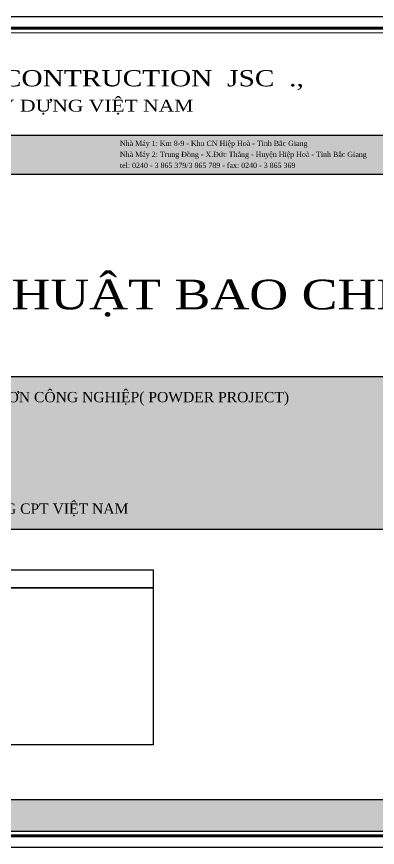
# Model space of a CAD drawing. Header units: inches. Extents: x 340055 to 349452, y -34649 to -30845.
# Drawn here: x 343080.7 to 343262.9, y -31720.1 to -31300.1 of the extents above; entities that cross this region are included whole.
import ezdxf
from ezdxf.enums import TextEntityAlignment as Align

# ---------------------------------------------------------------- set-up
doc = ezdxf.new("R2010")
doc.units = ezdxf.units.IN
doc.header["$MEASUREMENT"] = 0
for name, color, linetype in [('7', 7, 'Continuous'), ('DIM', 8, 'Continuous'), ('KHUNG BV', 7, 'Continuous'), ('NET IN', 3, 'Continuous')]:
    doc.layers.add(name, color=color, linetype=linetype)
doc.layers.add('bia', color=7, linetype='Continuous', true_color=0xb6cdbc)
doc.layers.add('Cover text', color=7, linetype='Continuous', true_color=0x52370f)
doc.styles.add('ST3', font='times.ttf', dxfattribs={"width": 0.8})

# ---------------------------------------------------------------- blocks, each defined once
blk = doc.blocks.new('fsdfsdf')
at = {"layer": 'bia'}
h = blk.add_hatch(color=256, dxfattribs=at)
h.dxf.hatch_style = 1
h.paths.add_polyline_path([(29.3, 238.09), (598.95, 238.09), (598.95, 160.77), (29.3, 160.77)])
h = blk.add_hatch(color=256, dxfattribs=at)
h.dxf.hatch_style = 1
h.paths.add_polyline_path([(29.3, 8.2), (598.95, 8.2), (598.95, 24.12), (29.3, 24.12)])
at = {"layer": '7', "lineweight": 20, "ltscale": 100}
blk.add_lwpolyline([(29.3, 411.8), (598.95, 411.8), (598.95, 8.2), (29.3, 8.2)], close=True, dxfattribs=at)
at = {"layer": 'bia'}
for points in [[(29.3, 238.09), (598.95, 238.09), (598.95, 160.77), (29.3, 160.77)], [(29.3, 8.2), (598.95, 8.2), (598.95, 24.12), (29.3, 24.12)]]:
    blk.add_lwpolyline(points, close=True, dxfattribs=at)
at = {"layer": 'Defpoints', "color": 0}
blk.add_lwpolyline([(0, 420), (607.15, 420), (607.15, 0), (0, 0)], close=True, dxfattribs=at)
at = {"layer": 'KHUNG BV', "color": 247, "const_width": 1.54}
blk.add_lwpolyline([(26.95, 414.14), (601.3, 414.14), (601.3, 5.86), (26.95, 5.86)], close=True, dxfattribs=at)
at = {"layer": '7', "style": 'ST3', "width": 1.2}
blk.add_text('CPT VIET NAM MECHANICAL CONTRUCTION  JSC  .,', height=8.1854, dxfattribs=at).set_placement((325.47, 384.75), align=Align.CENTER)
at = {"layer": 'Cover text', "style": 'ST3', "width": 1.2}
blk.add_text('CÔNG TY CỔ PHẨN CƠ KHÍ XÂY DỰNG VIỆT NAM', height=6, dxfattribs=at).set_placement((323.32, 371.96), align=Align.CENTER)

msp = doc.modelspace()

# ---------------------------------------------------------------- hatches: boundary and pattern name
at = {"layer": 'bia'}
h = msp.add_hatch(color=256, dxfattribs=at)
h.dxf.hatch_style = 1
h.paths.add_polyline_path([(342748.6815, -31360.0341), (343318.3379, -31360.0341), (343318.3379, -31379.9843), (342748.6815, -31379.9843)])

# ---------------------------------------------------------------- linework, layer by layer
msp.add_lwpolyline([(342748.6815, -31360.0341), (343318.3379, -31360.0341), (343318.3379, -31379.9843), (342748.6815, -31379.9843)], close=True, dxfattribs=at)
at = {"layer": 'DIM'}
for points in [[(343022.9632, -31579.8064), (343149.6875, -31579.8064), (343149.6875, -31588.8595), (343022.9632, -31588.8595)], [(343022.9632, -31588.8595), (343149.6875, -31588.8595), (343149.6875, -31668.3229), (343022.9632, -31668.3229)]]:
    msp.add_lwpolyline(points, close=True, dxfattribs=at)
at = {"layer": 'NET IN'}
msp.add_lwpolyline([(342719.3858, -31300.141), (343326.5407, -31300.141), (343326.5407, -31720.141), (342719.3858, -31720.141)], close=True, dxfattribs=at)

# ---------------------------------------------------------------- block references
msp.add_blockref('fsdfsdf', (342719.3858, -31720.141))

# ---------------------------------------------------------------- texts
at = {"layer": '7', "style": 'ST3', "width": 1.2}
msp.add_text('BẢN VẼ THIẾT KẾ KỸ THUẬT BAO CHE', height=15, dxfattribs=at).set_placement((343029.4697, -31448.1294), align=Align.CENTER)
at = {"layer": 'Cover text', "style": 'ST3'}
for s, height, p in [('Nhà Máy 1: Km 8-9 - Khu CN Hiệp Hoà - Tỉnh Bắc Giang ', 2.624892, (343132.9072, -31365.5467)), ('Nhà Máy 2: Trung Đồng - X.Đức Thắng - Huyện Hiệp Hoà - Tỉnh Bắc Giang', 2.624892, (343132.9072, -31371.1018)), ('tel: 0240 - 3 865 379/3 865 789 - fax: 0240 - 3 865 369', 2.624892, (343132.9072, -31376.657)), ('MỞ RỘNG XƯỞNG SẢN XUẤT SƠN CÔNG NGHIỆP( POWDER PROJECT)', 5.21368, (342960.4474, -31495.1028)), ('CÔNG TY CP CƠ KHÍ XÂY DỰNG CPT VIỆT NAM', 5.21368, (342961.1015, -31551.4909))]:
    msp.add_text(s, height=height, dxfattribs=at).set_placement(p)

doc.saveas('drawing.dxf')
